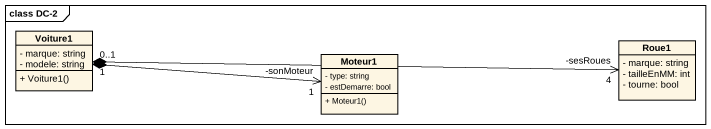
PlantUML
@startuml
mainframe class DC-2
hide circle
hide empty members
skinparam classAttributeIconSize 0
class Voiture1 {
  - marque: string
  - modele: string
  + Voiture1()
}
class Moteur1 {
  - type: string
  - estDemarre: bool
  + Moteur1()
}
class Roue1 {
  - marque: string
  - tailleEnMM: int
  - tourne: bool
}
Moteur1 "-sonMoteur\n1" <-left-* "0..1" Voiture1
Roue1 "-sesRoues\n4" <-left-* "1" Voiture1
@enduml
